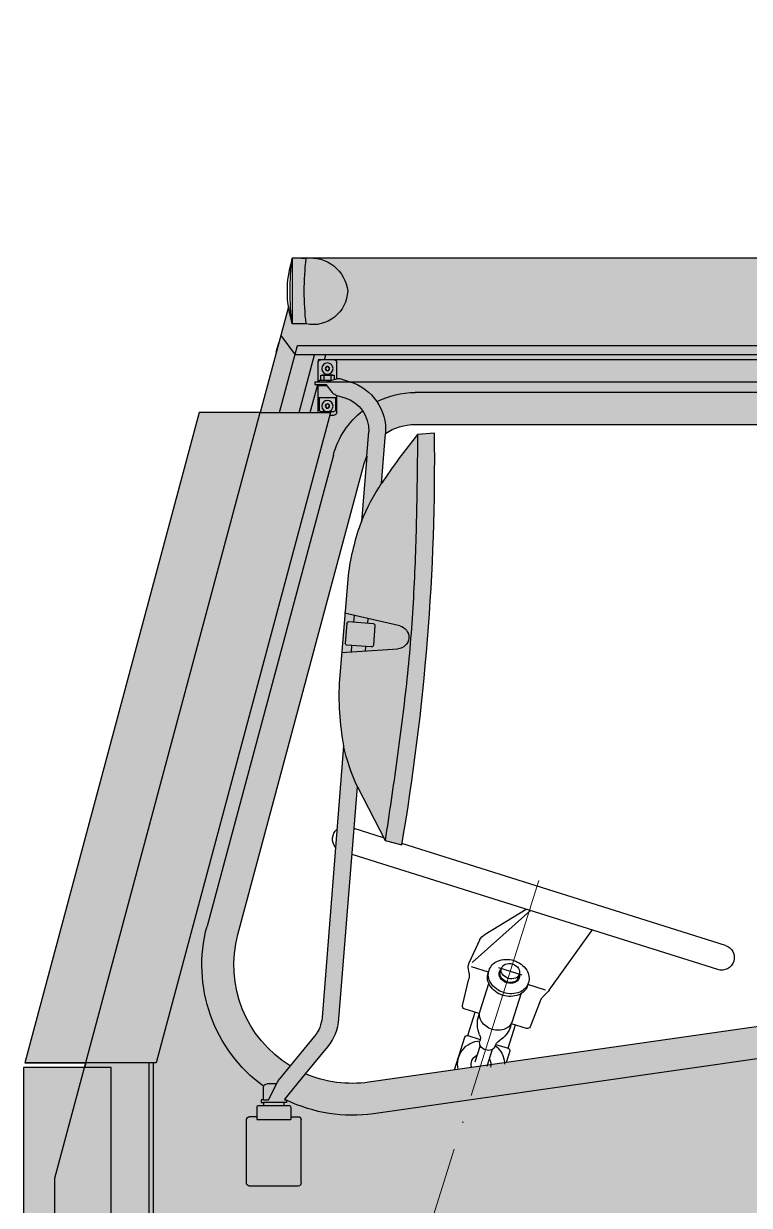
# Model space of a CAD drawing. Header units: millimetres. Extents: x 23077 to 36984, y -3880 to 22709.
# Drawn here: x 23243 to 24016, y 8077 to 9336 of the extents above; entities that cross this region are included whole.
import ezdxf

# ---------------------------------------------------------------- set-up
doc = ezdxf.new("R2010")
doc.units = ezdxf.units.MM
doc.set_wipeout_variables(frame=1)
doc.linetypes.add('ACAD_ISO04W100', pattern=[30, 24, -3, 0, -3])
doc.layers.add('LTM-1160-2', color=251, linetype='Continuous')
doc.layers.add('LTM-1160-2 Оси', color=254, linetype='ACAD_ISO04W100', lineweight=15)
doc.layers.add('LTM-1160-2 Штрих', color=41, linetype='Continuous', lineweight=15)

# ---------------------------------------------------------------- blocks, each defined once
blk = doc.blocks.new('BLOCK-20160220.15365116')
at = {"color": 0, "linetype": 'ByBlock', "lineweight": -2, "transparency": 16777216}
blk.add_wipeout([(8535.08213897828, 2429.1399577559205), (8535.08213897828, 2429.1399577559205), (8527.853885570054, 2433.293076293672), (8520.089185692588, 2436.327129149996), (8511.960110742697, 2438.1748795068243), (8503.64680693383, 2438.7953798723174), (7678.887972058873, 2438.795379871837), (7678.887972058873, 2438.795379871837), (7658.494445080084, 2434.9499967007014), (7640.901665434089, 2423.9419533371), (7628.525739499228, 2407.283040658828), (7623.066316460608, 2387.261112318811), (7623.0663164606085, 2387.261112318811), (7586.426375965435, 1929.2618561033012), (7586.426375965435, 1929.2618561033012), (7588.705111437169, 1908.390158080649), (7598.510253860612, 1889.8246094554409), (7614.46351658394, 1876.1749273280295), (7634.322385616542, 1869.35981658462), (4949.048737613339, 1872.295379871502), (4949.048737613339, 2130.795379871415), (4579.999999998108, 2130.795379871415), (4709.285485347209, 2615.7953798719973), (4715.04873761296, 2615.7953798719973), (4715.04873761296, 2805.7953798706867), (4845.048737613979, 2805.7953798706867), (4845.048737613979, 2865.7953798719964), (4985.048737613397, 2865.7953798719964), (4985.048737613397, 2805.7953798706867), (5115.048737610777, 2805.7953798706867), (5115.048737610777, 2615.7953798719973), (6380.0487376138335, 2615.7953798719973), (6380.0487376138335, 2791.4236331926077), (6490.048737610778, 2791.4236331926077), (6490.048737610778, 2615.7953798719973), (8609.398846489654, 2615.7953798719973), (8619.564158969297, 2615.7953798719973), (8634.564158968715, 2615.7953798719973), (8634.564158968715, 2545.7953798722883), (8638.311528829945, 2564.095280780748), (8668.623361543723, 2451.3641973207996), (8555.083964138883, 2404.9218045190337)], dxfattribs=at)
for p, q in [((8624.564158966677, 2615.795379871997), (8619.564158969297, 2615.795379871997)), ((8619.564158969297, 2615.795379871997), (8634.564158968715, 2615.795379871997)), ((8619.564158969297, 2545.795379872288), (8634.564158968715, 2545.795379872288)), ((8646.458147864905, 2533.691684639052), (8631.351772241032, 2512.795379872841)), ((8628.672280316096, 2522.795379871241), (7522.976619373367, 2522.795379871241)), ((8650.95715442294, 2517.295379871939), (8648.679586287471, 2525.795379871852)), ((7522.976619373367, 2512.795379872841), (8631.351772241032, 2512.795379872841)), ((7538.408737611462, 2507.795379871823), (8606.809613695077, 2507.795379871823)), ((8600.080617161439, 2507.795379871823), (8598.74057255729, 2512.795379872841)), ((8651.359078212408, 2515.795379873452), (8650.95715442294, 2517.295379871939)), ((8586.915243631665, 2487.473907964159), (8586.915243631665, 2504.795379871211)), ((8594.615243633598, 2498.295379871706), (8595.76524363365, 2500.287238301098)), ((8595.76524363365, 2496.303521442314), (8594.615243633598, 2498.295379871706)), ((8595.76524363365, 2500.287238301098), (8598.065243633755, 2500.287238301098)), ((8598.065243633755, 2496.303521442314), (8595.76524363365, 2496.303521442314)), ((8598.065243633755, 2500.287238301098), (8599.215243633807, 2498.295379871706)), ((8599.215243633807, 2498.295379871706), (8598.065243633755, 2496.303521442314)), ((8606.915243632102, 2484.295379872492), (8606.915243632102, 2504.795379871211)), ((8606.378826796572, 2484.295379872492), (7536.528737611661, 2484.295379872492)), ((8582.657322120212, 2487.344948505779), (8572.975652325113, 2484.352496536303)), ((8610.415243630996, 2484.295379872492), (8583.415243632771, 2484.295379872492)), ((8598.3548556178, 2484.294163808954), (8587.164874850714, 2487.408744727873)), ((8589.407743631455, 2486.784472315776), (8589.407743631455, 2490.895379873109)), ((8591.284618632926, 2491.295379873918), (8602.545868630841, 2491.295379873918)), ((8598.47563164658, 2481.296595935419), (8591.757806265377, 2472.791856907861)), ((8605.415243633615, 2485.795379870979), (8592.961327787634, 2485.795379870979)), ((8593.16149363076, 2490.895379873109), (8593.16149363076, 2485.795379870979)), ((8610.415243630996, 2481.295379871881), (8598.41524363219, 2481.295379871881)), ((8600.668993633008, 2490.895379873109), (8600.668993633008, 2485.795379870979)), ((8604.422743632313, 2490.895379873109), (8604.422743632313, 2485.795379870979)), ((8605.415243633615, 2484.295379872492), (8605.415243633615, 2485.795379870979)), ((8605.415243633615, 2479.795379873394), (8605.415243633615, 2481.295379871881)), ((8610.415243630996, 2484.295379872492), (8610.415243630996, 2481.295379871881)), ((7678.887972058874, 2472.795379871968), (8503.64680693383, 2472.795379871968)), ((8587.842425509734, 2470.107393444778), (8578.29106119243, 2467.155216851097)), ((8597.129033951205, 2479.795379873394), (8606.915243632102, 2479.795379873394)), ((8586.915243631665, 2467.295379872667), (8606.915243632102, 2467.295379872667)), ((8594.615243633598, 2458.295379870833), (8595.76524363365, 2460.287238300225)), ((8595.76524363365, 2460.287238300225), (8598.065243633755, 2460.287238300225)), ((8598.065243633755, 2460.287238300225), (8599.215243633807, 2458.295379870833))]:
    blk.add_line(p, q, dxfattribs=at)
for radius in [6, 2.299999999999272]:
    blk.add_circle((8596.915243633703, 2498.295379871706), radius, dxfattribs=at)
for centre, radius, start, end in [((8614.481502732815, 2576.804430049378), 39.32082860973517, 82.57309992914796, 174.1746136181978), ((8314.314158968045, 2580.795379872143), 307.25, 353.4590242362328, 6.540975763767236), ((8329.314158967463, 2580.795379872143), 307.25, 353.4590242362328, 6.540975763767236), ((8527.614756123512, 2580.795379872143), 111.9494028442812, 343.3907295615862, 16.60927043841386), ((8612.45182820494, 2582.223116034584), 37.11556561420276, 182.2045587093095, 281.0477276909597), ((8589.915243632277, 2504.795379871211), 3, 90, 180), ((8603.91524363149, 2504.795379871211), 3, 0, 90), ((8585.019726062455, 2479.701713091345), 8.000000000010465, 74.44617007986285, 107.1755570381796), ((8591.284618632926, 2486.692055164895), 4.603324707012855, 65.93820948566594, 114.0617905143341), ((8596.915243633703, 2473.482081044494), 17.81329882811997, 77.83501742683264, 102.1649825731674), ((8602.545868630841, 2486.692055164895), 4.603324707008404, 65.93820948566594, 114.0617905143341), ((8503.64680693383, 2382.795379871823), 90, 63.17669266833769, 90), ((8585.480021567491, 2477.75062886285), 7.999999999996991, 287.1755570381795, 321.6950744915221)]:
    blk.add_arc(centre, radius, start, end, dxfattribs=at)
blk.add_wipeout([(8555.083964138885, 2404.921804519033), (8668.623361543723, 2451.3641973207987), (8733.32812282024, 2451.3641973207987), (8918.901378157898, 1758.7953798720255), (8854.09098694251, 1758.7953798720255), (8855.53636284385, 1753.7953798710068), (8920.241124120366, 1753.7953798710068), (8920.154367551731, 1308.7953798712979), (8867.048737611185, 1308.7953798712979), (8867.048737611185, 1095.7953798715598), (8868.108192200454, 1095.7953798715598), (8868.108192200454, 1094.2953798730732), (8832.339414832866, 1040.7953798712692), (7716.020914827307, 1040.7953798712692), (7419.39171634039, 1500.092203335952), (5311.04873761069, 1500.092203335952), (5311.04873761069, 1706.201740209507), (5311.04873761069, 1870.0922033385714), (7634.322385616543, 1869.3598165846188), (8552.678309777637, 1738.063842956929), (8552.678309777637, 1738.063842956929), (8569.830610581848, 1736.7973708687095), (8586.995588806818, 1737.8785262528882), (8603.85342253198, 1741.2871647674892), (8620.090012625493, 1746.9597758561931), (8596.63611783617, 1775.6854145700336), (8596.63611783617, 1775.6854145700336), (8591.965002308638, 1782.3825445233351), (8588.357046762074, 1789.7074012903295), (8585.89474280638, 1797.492510738034), (8584.634388091219, 1805.559875603648), (8565.040656932979, 2052.8466705763994), (8535.491510458087, 1995.4022015372166), (8517.785727584851, 1990.98572638104), (8517.785727584851, 1990.98572638104), (8501.605728999924, 2099.9327965452067), (8490.389451053568, 2209.5021880767536), (8484.16003202517, 2319.467868132544), (8482.930322705215, 2429.602986358075), (8482.930322705215, 2429.602986358076), (8500.907516539883, 2428.022114621853), (8500.907516539883, 2428.022114621853), (8510.98177349996, 2415.327171537412), (8520.754074323635, 2402.3983521858036), (8530.218991528365, 2389.2428371627266), (8539.371268350806, 2375.8679329694123), (8535.08213897828, 2429.1399577559196), (8555.061779476833, 2404.94866564499), (8557.221071249498, 2377.979265698741), (8560.623422239587, 2335.484144950896), (8560.623422239587, 2335.484144950896), (8565.512565691222, 2321.4026925609214), (8569.528979466679, 2307.0479217342545), (8572.657545187312, 2292.473865962663), (8574.886486466574, 2277.735384159051), (8579.503826501099, 2222.6566688913), (8584.121166535624, 2167.5779536235495), (8584.121166535624, 2167.5779536235495), (8584.695448892428, 2149.667135376714), (8584.138462733648, 2131.7557709140237), (8582.45242778237, 2113.915241307547), (8579.644063291198, 2096.2166453355158), (8591.103325099539, 1951.6105413458718), (8602.56258690788, 1807.004437356226), (8602.56258690788, 1807.004437356226), (8603.402823383183, 1801.6261941123703), (8605.044359352782, 1796.4361211470814), (8607.449663050196, 1791.5528833024027), (8610.563740068757, 1787.088130000483), (8636.426410980523, 1755.412293324086), (8636.426410980523, 1755.412293324086), (8666.901361463364, 1781.6481324155438), (8687.558522322253, 1816.1491985587027), (8696.293869006504, 1855.4014033129642), (8692.217667248771, 1895.4067334452693), (8648.795231572243, 2057.4614695758883), (8584.908008798306, 2295.891830918923), (8557.738653205888, 2397.289246397121), (8555.168027195854, 2404.873972902921)], dxfattribs=at)
at = {"layer": 'LTM-1160-2 Штрих', "extrusion": (0, 0, -1)}
h = blk.add_hatch(color=256, dxfattribs=at)
h.dxf.hatch_style = 1
h.paths.add_polyline_path([(-4579.999999998108, 2130.795379871415), (-4709.285485347209, 2615.795379871997), (-4715.04873761296, 2615.795379871997), (-4715.04873761296, 2805.795379870688), (-4845.048737613979, 2805.795379870688), (-4845.048737613979, 2865.795379871997), (-4985.048737613397, 2865.795379871997), (-4985.048737613397, 2805.795379870688), (-5115.048737610778, 2805.795379870688), (-5115.048737610778, 2615.795379871997), (-6380.048737613834, 2615.795379871997), (-6380.048737613834, 2791.423633192608), (-6490.048737610778, 2791.423633192608), (-6490.048737610778, 2615.795379871997), (-8609.398846489654, 2615.795379871997), (-8619.564158969297, 2615.795379871997), (-8634.564158968715, 2615.795379871997), (-8634.564158968715, 2545.795379872288), (-8638.311528829945, 2564.095280780748), (-8668.623361543723, 2451.3641973208), (-8733.32812282024, 2451.3641973208), (-8918.901378157898, 1758.795379872026), (-8854.090986942509, 1758.795379872026), (-8855.53636284385, 1753.795379871008), (-8920.241124120366, 1753.795379871008), (-8920.154367551731, 1308.795379871299), (-8867.048737611185, 1308.795379871299), (-8867.048737611185, 1095.795379871561), (-8868.108192200452, 1095.795379871561), (-8868.108192200452, 1094.295379873074), (-8832.339414832866, 1040.79537987127), (-7716.020914827306, 1040.79537987127), (-7419.391716340389, 1500.092203335953), (-5311.04873761069, 1500.092203335953), (-5311.04873761069, 1706.201740209508), (-5311.04873761069, 1870.092203338572), (-4949.048737613339, 1872.295379871503), (-4949.048737613339, 2130.795379871415)])
edge = h.paths.add_edge_path(flags=16)
edge.add_arc((-8570.51101303548, 1862.79553380263), 126.0000000870039, 165.0000000295622, 238.4570160143202, ccw=False)
edge.add_line((-8692.21766724877, 1895.40673344527), (-8557.738653205888, 2397.289246397122))
edge.add_line((-8557.738653205888, 2397.289246397122), (-8555.057939304388, 2404.996629124435))
edge.add_line((-8555.057939304388, 2404.996629124435), (-8560.623422239587, 2335.484144950897))
edge.add_arc((-8333.659430062551, 2248.791736039333), 242.957254486931, 159.094869402094, 173.1580691992947)
edge.add_line((-8574.886486466574, 2277.735384159052), (-8584.121166535624, 2167.57795362355))
edge.add_arc((-8300.83080384219, 2149.530075634924), 283.8646781388452, 176.3547237189649, 190.8251712565061)
edge.add_line((-8579.644063291198, 2096.216645335517), (-8602.56258690788, 1807.004437356227))
edge.add_arc((-8638.449453630601, 1809.856243205664), 35.99999999690651, 320.76906704205277, 355.45644951807935, ccw=False)
edge.add_line((-8610.563740068756, 1787.088130000484), (-8636.426410980523, 1755.412293324091))
edge = h.paths.add_edge_path(flags=16)
edge.add_line((-8620.090012625493, 1746.959775856194), (-8596.63611783617, 1775.685414570034))
edge.add_ellipse((-8638.464688214139, 1809.837584398505), major_axis=(-54.00000003571687, 0), ratio=1, start_angle=140.7690670486615, end_angle=175.4564494994494)
edge.add_line((-8584.634388091217, 1805.559875603649), (-8565.040656932979, 2052.8466705764))
edge.add_line((-8565.040656932979, 2052.8466705764), (-8535.491510458087, 1995.402201537217))
edge.add_line((-8535.491510458087, 1995.402201537217), (-8517.785727584851, 1990.985726381041))
edge.add_ellipse((-10907.76866771201, 2401.602999040413), major_axis=(-2424.999999733011, 0), ratio=1, start_angle=170.2513251059512, end_angle=180.6615739170751)
edge.add_line((-8482.930322705215, 2429.602986358077), (-8500.907516539883, 2428.022114621854))
edge.add_ellipse((-7967.303156212758, 1994.227845444701), major_axis=(-687.6853069035722, 0), ratio=1, start_angle=320.8905749300574, end_angle=326.2918149646147)
edge.add_line((-8539.371268350806, 2375.867932969413), (-8535.08213897828, 2429.13995775592))
edge.add_ellipse((-8503.64680693303, 2382.795379872077), major_axis=(-56.00000000023869, 0), ratio=1, start_angle=270.0000000008189, end_angle=304.14887946934806, ccw=False)
edge.add_line((-8503.64680693383, 2438.795379872317), (-7678.887972058874, 2438.795379871837))
edge.add_ellipse((-7678.887972083561, 2382.795379844909), major_axis=(-56.00000002692832, 0), ratio=1, start_angle=184.573921284445, end_angle=269.9999999747414, ccw=False)
edge.add_line((-7623.066316460609, 2387.261112318811), (-7586.426375965435, 1929.261856103298))
edge.add_ellipse((-7642.248031555289, 1924.79612360445), major_axis=(-55.99999999592482, 0), ratio=1, start_angle=98.13635522723092, end_angle=184.573921312587, ccw=False)
edge.add_line((-7634.322385616542, 1869.35981658462), (-8552.678309777635, 1738.06384295693))
edge.add_ellipse((-8570.511013134826, 1862.795533761528), major_axis=(-126.0000000000011, 0), ratio=1, start_angle=66.82853382293092, end_angle=98.13635522434242, ccw=False)
at = {"color": 0, "linetype": 'ByBlock', "lineweight": -2, "transparency": 16777216}
for p, q in [((8647.869024665852, 2451.3641973208), (8628.672280316096, 2522.795379871241)), ((8627.1066843874, 2451.3641973208), (8610.64561611056, 2512.79774048453)), ((8606.915243632102, 2451.795379871328), (8606.915243632102, 2481.295379871881)), ((8615.20467749142, 2451.3641973208), (8607.182853560516, 2481.295379871881)), ((8586.915243631665, 2451.795379871328), (8586.915243631665, 2469.820816098945)), ((8588.41524363379, 2467.295379872667), (8588.41524363379, 2454.295379873656)), ((8595.76524363365, 2456.303521445079), (8594.615243633598, 2458.295379870833)), ((8598.065243633755, 2456.303521445079), (8595.76524363365, 2456.303521445079)), ((8599.215243633807, 2458.295379870833), (8598.065243633755, 2456.303521445079)), ((8605.415243633615, 2454.295379873656), (8605.415243633615, 2467.295379872667)), ((8594.254151023051, 2448.795379870717), (8589.915243632277, 2448.795379870717)), ((8590.415243634197, 2452.295379873249), (8603.415243633208, 2452.295379873249)), ((8668.623361543723, 2451.3641973208), (8593.565838462382, 2451.3641973208)), ((8593.565838462382, 2451.3641973208), (8779.139093803678, 1758.795379872026)), ((8887.048737611622, 1635.795379872434), (8668.51773160306, 2451.3641973208)), ((8555.057939304388, 2404.996629124435), (8552.951064455556, 2431.311345164431)), ((8590.580131298339, 2406.089093932678), (8725.05914534122, 1904.206580977188)), ((8520.022438664455, 2224.267118479474), (8578.77098555764, 2237.591767065169)), ((8574.132120455033, 2228.696336180292), (8548.213827820291, 2226.636698618677)), ((8553.812032943824, 2231.930873473175), (8554.194972275582, 2227.111999593035)), ((8568.592914787587, 2235.283297774004), (8569.14783341199, 2228.300252034387)), ((8546.37854665998, 2224.484550140915), (8548.04210007569, 2203.550544552854)), ((8576.284268932795, 2226.861055019981), (8577.947822348506, 2205.927049428283)), ((8550.194248553453, 2201.715263392543), (8576.112541188195, 2203.774900954159)), ((8571.128254141513, 2203.378816808254), (8571.68630826709, 2196.356314238074)), ((8581.770171280368, 2195.697697123251), (8521.972628084768, 2199.603311993997)), ((8556.560513741715, 2197.344239910308), (8556.175393008743, 2202.190564366902)), ((8537.18709201712, 1998.451953182666), (8568.528567575413, 2008.327668052516)), ((8173.321859223506, 1883.797833481367), (8517.600975526875, 1992.280357924756)), ((8181.436271621351, 1858.04601198106), (8570.72320709267, 1980.710523042944)), ((8380.774446424766, 1920.857571680244), (8442.963800323923, 1865.574772080436)), ((8429.135631424288, 1895.627841080568), (8385.543302421866, 1922.360240780108)), ((8361.009657623072, 1836.037390781712), (8314.96423522185, 1900.120741182036)), ((8434.885498721997, 1889.186900181812), (8445.931245722022, 1865.530606282846)), ((8414.774064123776, 1860.274941482203), (8389.889665522787, 1852.433854881383)), ((8393.805571624398, 1849.480872981076), (8392.61807132425, 1853.293373380438)), ((8412.930571623292, 1855.480872982298), (8411.680571622128, 1859.293373381661)), ((8425.868071324658, 1854.355872979795), (8424.930571622099, 1857.168373382592)), ((8425.527032024547, 1855.275450780027), (8443.590908722399, 1860.967388380232)), ((8446.19515602244, 1854.098707481171), (8446.907910023583, 1858.560855682299)), ((8364.878657423105, 1836.165117481869), (8383.578465523897, 1842.057435882452)), ((8383.868071323377, 1841.105872979824), (8382.993071321835, 1843.980872981774)), ((8434.359085022152, 1814.022715581814), (8425.203082922962, 1843.080116181227)), ((8453.211677424406, 1819.739075683174), (8446.415988822991, 1848.255450280703)), ((7629.510386293987, 1835.70205875003), (8547.86631044044, 1704.406085122173)), ((8362.411051424715, 1834.35994138199), (8367.350531723787, 1829.254725482315)), ((8400.023322923516, 1803.203499883239), (8390.865212124481, 1832.267591682466)), ((8370.519417821924, 1824.340402879898), (8381.299203821982, 1797.07941918241)), ((8435.901662724063, 1809.1763094817), (8434.368179223384, 1814.062486482726)), ((8435.277041524387, 1811.166556381067), (8451.195000721782, 1816.182311882585)), ((8401.53775012368, 1798.34822378325), (8399.99307132166, 1803.230872981658)), ((8447.366535121546, 1787.715753780503), (8439.552656123851, 1812.513804481569)), ((8384.990610022214, 1795.321275982133), (8400.908569223247, 1800.337032182142)), ((8404.446831824316, 1774.191733380576), (8396.632953521475, 1798.989784481819)), ((8417.635290821636, 1778.34742378036), (8404.446832522808, 1774.191733380576)), ((8447.366535121546, 1787.715753780503), (8434.178076822718, 1783.560063380719)), ((8434.399865222076, 1777.291752881865), (8440.096425922093, 1759.213200581144)), ((8461.526371575019, 1751.096762764064), (8450.502297524508, 1786.082659782551)), ((8402.813738524856, 1771.055970981251), (8406.629836637876, 1758.94523829993)), ((8426.74409472238, 1755.004254380765), (8421.038092321396, 1773.112767281418)), ((8636.426410980523, 1755.412293324087), (8647.533788745932, 1741.80830473415)), ((8779.139093803678, 1758.795379872026), (8918.901378157898, 1758.795379872026)), ((8782.048737612058, 1130.795379871415), (8782.048737612058, 1758.795379872026)), ((8787.048737613077, 1758.795379872026), (8787.048737613077, 1125.779231722845)), ((8827.154367550975, 1308.795379871299), (8827.154367550975, 1753.795379871008)), ((8827.154367550975, 1753.795379871008), (8920.241124120366, 1753.795379871008)), ((8855.53636284385, 1753.795379871008), (8854.196616881381, 1758.795379872026)), ((8641.776233169367, 1720.399132620514), (8620.090012625493, 1746.959775856194)), ((8659.636138505448, 1719.295379873074), (8649.966762513941, 1738.030263484688)), ((8650.862163962302, 1736.2953798729), (8660.91524363219, 1736.2953798729)), ((8664.915243633004, 1719.295379873074), (8664.915243633004, 1732.295379872085)), ((8669.915243634023, 1713.295379871852), (8637.915243631141, 1713.295379871852)), ((8642.677424653812, 1719.295379873074), (8640.41524363347, 1719.295379873074)), ((8640.41524363347, 1719.295379873074), (8640.41524363347, 1718.58478971626)), ((8640.41524363347, 1718.58478971626), (8640.41524363347, 1716.295379872463)), ((8640.41524363347, 1716.295379872463), (8642.91524363216, 1716.295379872463)), ((8641.776233169367, 1720.399132620514), (8642.677424653812, 1719.295379873074)), ((8642.91524363216, 1713.295379871852), (8642.91524363216, 1716.295379872463)), ((8642.91524363216, 1716.295379872463), (8664.915243633004, 1716.295379872463)), ((8664.915243633004, 1719.295379873074), (8659.636138505448, 1719.295379873074)), ((8664.915243633004, 1719.295379873074), (8667.415243631694, 1719.295379873074)), ((8664.915243633004, 1716.295379872463), (8664.915243633004, 1713.295379871852)), ((8667.415243631694, 1716.295379872463), (8664.915243633004, 1716.295379872463)), ((8667.415243631694, 1719.295379873074), (8667.415243631694, 1716.295379872463)), ((8635.915243630734, 1701.295379873045), (8627.915243632742, 1701.295379873045)), ((8635.915243630734, 1711.295379871444), (8635.915243630734, 1698.295379872434)), ((8671.915243630792, 1711.295379871444), (8671.915243630792, 1698.295379872434)), ((8671.915243630792, 1701.295379873045), (8679.915243632422, 1701.295379873045)), ((8624.915243632131, 1630.295379873132), (8624.915243632131, 1698.295379872434)), ((8671.915243630792, 1698.295379872434), (8635.915243630734, 1698.295379872434)), ((8682.915243633033, 1630.295379873132), (8682.915243633033, 1698.295379872434)), ((8627.915243632742, 1627.295379872521), (8679.915243632422, 1627.295379872521)), ((8887.154367552284, 1308.795379871299), (8887.154367552284, 1635.795379872434))]:
    blk.add_line(p, q, dxfattribs=at)
blk.add_lwpolyline([(5115.048737610778, 2615.795379871997), (6380.048737613834, 2615.795379871997), (6380.048737613834, 2791.423633192608), (6490.048737610778, 2791.423633192608), (6490.048737610778, 2615.795379871997), (8609.398846489654, 2615.795379871997), (8619.564158969297, 2615.795379871997), (8634.564158968715, 2615.795379871997), (8634.564158968715, 2545.795379872288), (8638.311528829945, 2564.095280780748), (8668.623361543723, 2451.3641973208), (8733.32812282024, 2451.3641973208), (8918.901378157898, 1758.795379872026), (8854.090986942509, 1758.795379872026), (8855.53636284385, 1753.795379871008), (8920.241124120366, 1753.795379871008), (8920.154367551731, 1308.795379871299)], dxfattribs=at)
blk.add_lwpolyline([(8620.090012625493, 1746.959775856194), (8596.63611783617, 1775.685414570034, -0.1525186478883754), (8584.634388091217, 1805.559875603649), (8565.040656932979, 2052.8466705764), (8535.491510458087, 1995.402201537217), (8517.785727584851, 1990.985726381041, -0.04545454545946295), (8482.930322705215, 2429.602986358077), (8500.907516539883, 2428.022114621854, -0.02357171980514946), (8539.371268350806, 2375.867932969413), (8535.08213897828, 2429.13995775592, 0.1501151845662849), (8503.64680693383, 2438.795379872317), (7678.887972058874, 2438.795379871837, 0.3910205501721457), (7623.066316460609, 2387.261112318811), (7586.426375965435, 1929.261856103301, 0.3961176289056906), (7634.322385616542, 1869.35981658462), (8552.678309777635, 1738.06384295693, 0.1374622790386981)], format="xyb", close=True, dxfattribs=at)
blk.add_lwpolyline([(8500.907516539883, 2428.022114621854, 0.0006810568021247848), (8501.445469966711, 2384.527597263514, 0.002044613467311437), (8502.220203430625, 2341.052008061524, 0.003411897703465536), (8503.468496968708, 2297.614275179512, 0.004783374244261639), (8505.427130618045, 2254.233326773829, 0.006156438539349559), (8508.332884415722, 2210.928091004462, 0.006156702889577664), (8512.3438074952, 2167.709334411484, 0.004783579620361206), (8517.301931995462, 2124.566296952253, 0.003412044001966777), (8522.970457561314, 2081.480048840604, 0.00204470100881886), (8529.112583830283, 2038.431660297647, 0.0006810859353353755), (8535.491510458087, 1995.402201537217)], format="xyb", dxfattribs=at)
at = {"color": 0, "linetype": 'ByBlock', "lineweight": -2, "transparency": 16777216, "extrusion": (0, 0, -1)}
blk.add_lwpolyline([(-8636.426410980523, 1755.412293324087, -0.3319629434924842), (-8692.21766724877, 1895.40673344527), (-8557.738653205888, 2397.289246397122), (-8555.057939304388, 2404.996629124435), (-8560.623422239587, 2335.484144950897, 0.06143941754846771), (-8574.886486466574, 2277.735384159052), (-8584.121166535624, 2167.57795362355, 0.06322327531134712), (-8579.644063291198, 2096.216645335517), (-8602.56258690788, 1807.004437356227, -0.1525186480010613), (-8610.563740068756, 1787.088130000484), (-8636.426410980523, 1755.412293324087)], format="xyb", dxfattribs=at)
at = {"color": 0, "linetype": 'ByBlock', "lineweight": -2, "transparency": 16777216}
for radius in [6.000000000003769, 2.299999999999272]:
    blk.add_circle((8596.915243633703, 2458.295379870833), radius, dxfattribs=at)
for centre, radius, start, end in [((8588.867282118046, 2432.835918152996), 53.91198146814637, 107.1437404816605, 183.9310215226903), ((8588.921878927067, 2432.760657480685), 36.00000000000179, 107.1755570381796, 182.3072756425427), ((8503.64680693383, 2382.795379871823), 89.99999999999403, 14.99999994152049, 51.69133880318284), ((8589.915243632277, 2451.795379871328), 3, 180, 270), ((8590.415243634197, 2454.295379873656), 2, 180, 270), ((8603.415243633208, 2454.295379873656), 2, 270, 0), ((8603.91524363149, 2451.795379871328), 3, 351.7364005445717, 0), ((8574.290554115578, 2226.702621359436), 1.999999999998741, 4.543550443518702, 94.54355044351871), ((8522.787316847825, 2212.076735027949), 12.49999999999821, 102.7789519408149, 184.5435504435187), ((8548.372261480836, 2224.642983801459), 1.999999999998164, 94.54355044351871, 184.5435504435187), ((8522.787316847825, 2212.076735027949), 12.49999999998819, 184.5435504435187, 266.2630930586196), ((8550.035814892908, 2203.708978209761), 1.99999999998642, 184.5435504435187, 274.5435504435187), ((8575.954107531288, 2205.768615771376), 1.999999999997876, 274.5435504435187, 4.543550443518702), ((8577.962957471755, 1997.146110581525), 13.50000002493445, 319.1021037550261, 49.98197745099065), ((8570.51101313482, 1862.795533761528), 159.9999999999995, 306.0789827278594, 14.99999994152049), ((8421.294104209665, 1882.84072053284), 15.00000003210159, 25.0291082545036, 58.48186042332169), ((8177.379050124728, 1870.921917980013), 13.49999992452352, 107.4895988238681, 287.4895988238681), ((8406.239491101587, 1843.336501617159), 25.57592564937211, 107.483770367445, 146.7646497592921), ((8403.304025032412, 1852.627879212378), 11.83873514682881, 107.504959815809, 146.1546594559037), ((8406.240047257597, 1843.334729943308), 25.57778256344296, 68.17518694253545, 107.4837662143734), ((8403.304374063737, 1852.626766743924), 11.83990108329225, 68.82191103961192, 107.5049515096832), ((8405.083178600762, 1857.218002198351), 6.916123207778822, 17.46224246829621, 68.82192087198929), ((8409.886307581473, 1852.439583497471), 15.76995036030457, 17.4492424374045, 68.17520060666332), ((8435.058130402467, 1860.453662517102), 11.99999978047845, 350.9246115702813, 25.02910899757315), ((8398.038786705001, 1848.710119062162), 15.77147170765858, 146.7646428209914, 197.4492424374045), ((8399.216353565862, 1855.369023967796), 6.917055291205839, 146.1546615374574, 197.4622400935379), ((8400.352183212817, 1851.531859159877), 7.848439068853817, 168.203121626314, 197.5261393122905), ((8399.213873381086, 1855.368243734119), 6.914455275598593, 197.462239832182, 248.8218969125302), ((8400.999354493251, 1859.954120158363), 11.83278329839703, 287.4900013557226, 326.1546592827009), ((8405.080695290962, 1857.21722164817), 6.918726301297264, 326.1546547733042, 17.46223745739241), ((8406.382166958792, 1853.429320268333), 7.850319804765265, 44.56006991242334, 47.218799885371), ((8406.382166049298, 1853.429321272415), 7.850319749086432, 17.5261393122905, 44.56006018528669), ((8406.374630438222, 1853.420812269178), 6.871987699946629, 325.9227996776363, 17.44418213332137), ((8406.389591360494, 1853.431666040706), 7.842533017467039, 326.6592795109748, 17.52614017001622), ((8409.8863243089, 1852.43958846695), 15.76993291032943, 326.764659529095, 17.44924349407444), ((8410.819329790684, 1849.585884388944), 15.78662132417183, 326.8336533351308, 17.58701507523989), ((8461.007381400123, 1851.732700775756), 15.00000027865763, 170.9246189717077, 193.4040518101507), ((8398.038813316816, 1848.710127636878), 15.7714996653083, 197.4492432952147, 248.1751833044735), ((8398.898717790871, 1845.81651244298), 15.75152238084586, 197.4011120342677, 248.2219498042609), ((8400.359614784975, 1851.53420592178), 7.856232371221983, 197.526138391577, 248.2922782229129), ((8400.398827929166, 1851.552659845765), 6.911101905190509, 197.4441878035646, 248.8219038410548), ((8400.995426876761, 1859.966579238971), 11.84584679022865, 248.8219052330822, 287.4900090030094), ((8402.199479740375, 1856.155780486006), 12.83057197534866, 248.2922968407407, 287.4900011568942), ((8402.18232177358, 1856.156006862875), 11.84786744997014, 248.8219150653624, 287.4899963445905), ((8402.141961290909, 1856.28408883349), 11.98215802886239, 287.4900009581651, 325.9228002564543), ((8402.186547049496, 1856.196823177015), 12.87360402238237, 287.4900004977874, 326.6592980108078), ((8401.679909296945, 1857.816959920456), 25.58122085363842, 287.4899972025258, 326.7646375607688), ((8402.615725019132, 1854.947300980712), 25.58682127539326, 287.4900004977874, 326.8336398079866), ((8373.191191945807, 1844.790117473167), 15.00000009839403, 215.6981583856313, 224.0547210590677), ((8356.570389794797, 1818.824550471618), 15.00000035857338, 21.57528705160342, 44.05471442495267), ((8401.68252795047, 1857.808648444916), 25.57250661647896, 248.1751961163228, 287.4899978612349), ((8402.5852969462, 1855.043872299575), 25.68807287910395, 248.2219531716484, 287.4899958843122), ((8421.685668938153, 1810.03221678111), 13.30748439779718, 4.448860762619235, 17.62930427235154), ((8450.293398695067, 1819.043625477207), 3.000000286692632, 287.4896781313225, 13.40405287253878), ((8412.69507486868, 1807.19927863538), 13.30748426456371, 197.3500364197105, 210.5304836651516), ((8412.69507547986, 1807.199277332984), 13.30748413137993, 210.5304774092116, 247.603272039328), ((8415.45655138907, 1814.045464638184), 20.70950353967935, 287.4899991794485, 327.2831186389132), ((8421.703636275197, 1810.032311190298), 13.28444662695421, 327.2831059771528, 4.449354367579934), ((8407.278215094266, 1800.193090050016), 29.99999976039572, 337.0860331591094, 17.42401032146607), ((8384.089009021409, 1798.182589034695), 2.999999460317272, 201.575278806631, 287.4896624393642), ((8430.140535179817, 1807.397018332267), 29.99999992997884, 197.5553198453118, 237.8932984283654), ((8415.48249243715, 1813.963142129069), 20.6231905429611, 247.6032594203519, 287.4899974639757), ((8444.121835516853, 1784.619149479113), 10.00000012611502, 157.0860281239947, 197.724351430303), ((8448.117869345879, 1785.33132562734), 2.500000148936761, 17.4896578259203, 107.4896595414871), ((8433.420027995453, 1757.109464426321), 25.00000017269135, 127.3345206032677, 176.3931336404158), ((8408.880629660416, 1773.514627762779), 10.00000010973181, 17.25497624616371, 57.89329964344221), ((8424.325379739457, 1778.351119079161), 6.184382200912165, 197.6026740889799, 247.956591665984), ((8425.662174639001, 1781.736489447212), 9.835308355941606, 287.4899976628041, 327.0306006429917), ((8428.739094684715, 1779.740649366431), 6.167773134354596, 327.0306038241255, 17.60267738447405), ((8433.420028082764, 1757.109464539099), 25.00000025899905, 347.3341557085657, 87.64481084624056), ((8405.198166634364, 1771.807305227412), 2.500000113678311, 107.4896569679537, 197.4896602006253), ((8425.67704236717, 1781.689309533249), 9.785841260247363, 247.95657370607, 287.48999199244), ((8433.42002810823, 1757.109464557288), 10.50000000903041, 341.0258632966125, 65.6793464904799), ((8433.420027995453, 1757.109464426321), 25.00000017269122, 176.3931336404158, 179.9999997915592), ((8433.420028122782, 1757.109464848327), 10.50000030047159, 149.2999838892807, 180.0000020844083), ((8433.4200278754, 1757.109465437679), 10.50000005283396, 180.0000052110208, 197.4770279340453), ((8632.041725657473, 1729.159352948045), 19.99999999999218, 26.33031944139338, 39.23093301117144), ((8660.91524363219, 1732.295379872085), 4, 0, 90), ((8570.51101313482, 1862.795533761528), 160.0000000000054, 261.8636447756911, 295.9063474032774), ((8637.915243631141, 1711.295379871444), 2, 90, 180), ((8669.915243634023, 1711.295379871444), 2, 0, 90), ((8627.915243632742, 1698.295379872434), 3, 90, 180), ((8679.915243632422, 1698.295379872434), 3, 0, 90), ((8627.915243632742, 1630.295379873132), 3, 180, 270), ((8679.915243632422, 1630.295379873132), 3, 270, 0)]:
    blk.add_arc(centre, radius, start, end, dxfattribs=at)
for centre, radius, start, end in [((8344.959014027392, 2247.766489105244), 232.820798290386, 22.13315783553768, 33.43865773197604), ((8351.713027052196, 2148.821297807298), 233.9226511962067, 335.777348706622, 347.0041463242234)]:
    blk.add_arc(centre, radius, start, end)
at = {"layer": 'LTM-1160-2 Оси', "ltscale": 10, "transparency": 16777216}
blk.add_line((8371.724891523627, 1952.904566780489), (8525.669718823337, 1464.346718879824), dxfattribs=at)
blk = doc.blocks.new('*U40')
at = {"color": 0, "linetype": 'ByBlock', "lineweight": -2, "transparency": 16777216, "xscale": -1}
blk.add_blockref('BLOCK-20160220.15365116', (0, 0), dxfattribs=at)

msp = doc.modelspace()

# ---------------------------------------------------------------- block references
at = {"layer": 'LTM-1160-2'}
msp.add_blockref('*U40', (32163.46423110274, 6470.673396712955), dxfattribs=at)

doc.saveas('drawing.dxf')
